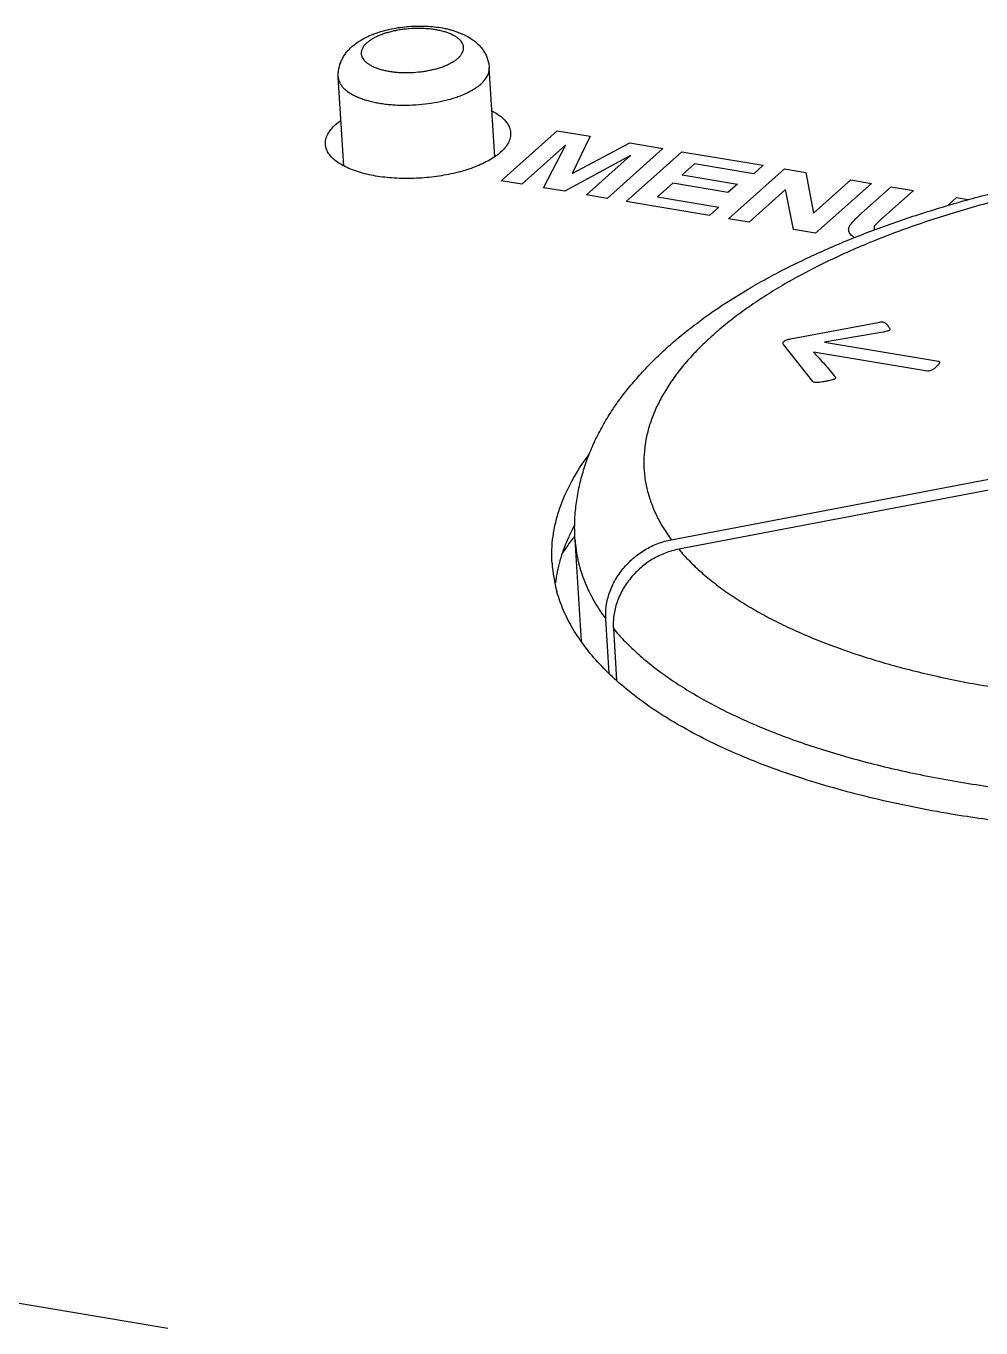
# Paper-space layout 'HD-MD4X2-4K-E_1' of a CAD drawing. Header units: inches. Extents: x 0 to 22, y 0 to 17.
# Drawn here: x 17.206 to 17.976, y 13.213 to 14.263 of the extents above; entities that cross this region are included whole.
import ezdxf

# ---------------------------------------------------------------- set-up
doc = ezdxf.new("R2010")
doc.units = ezdxf.units.IN
doc.header["$LTSCALE"] = 1.21
doc.header["$MEASUREMENT"] = 0
doc.layers.get('0').update_dxf_attribs({"linetype": 'CONTINUOUS'})

psp = doc.layouts.new('HD-MD4X2-4K-E_1')

# ---------------------------------------------------------------- linework, layer by layer
at = {"color": 7, "linetype": 'CONTINUOUS'}
for p, q in [((17.5841, 14.1578), (17.5796, 14.2295)), ((17.4623, 14.1504), (17.4578, 14.2219)), ((17.4556, 14.1837), (17.4599, 14.1871)), ((17.5893, 14.1385), (17.6343, 14.1788)), ((17.6343, 14.1788), (17.661, 14.1743)), ((17.6413, 14.1674), (17.6058, 14.1358)), ((17.6233, 14.1328), (17.6413, 14.1674)), ((17.661, 14.1743), (17.6464, 14.1442)), ((17.6464, 14.1442), (17.693, 14.1689)), ((17.693, 14.1689), (17.7197, 14.1645)), ((17.6936, 14.1587), (17.6405, 14.13)), ((17.6581, 14.127), (17.6936, 14.1587)), ((17.7197, 14.1645), (17.6747, 14.1242)), ((17.6899, 14.1217), (17.735, 14.1619)), ((17.735, 14.1619), (17.8006, 14.1509)), ((17.7452, 14.1521), (17.7352, 14.1432)), ((17.793, 14.1441), (17.7452, 14.1521)), ((17.7726, 14.1078), (17.8176, 14.148)), ((17.8006, 14.1509), (17.793, 14.1441)), ((17.8176, 14.148), (17.835, 14.1451)), ((17.835, 14.1451), (17.8411, 14.1122)), ((17.6058, 14.1358), (17.5893, 14.1385)), ((17.7276, 14.1364), (17.7154, 14.1255)), ((17.772, 14.1289), (17.7276, 14.1364)), ((17.7352, 14.1432), (17.7797, 14.1357)), ((17.7797, 14.1357), (17.772, 14.1289)), ((17.8411, 14.1122), (17.8712, 14.1391)), ((17.8878, 14.1363), (17.8427, 14.0961)), ((17.8712, 14.1391), (17.8878, 14.1363)), ((17.6405, 14.13), (17.6233, 14.1328)), ((17.6747, 14.1242), (17.6581, 14.127)), ((17.7154, 14.1255), (17.7648, 14.1172)), ((17.8186, 14.1314), (17.7892, 14.1051)), ((17.8249, 14.0991), (17.8186, 14.1314)), ((17.8798, 14.1122), (17.9038, 14.1336)), ((17.9217, 14.1306), (17.8973, 14.1088)), ((17.9038, 14.1336), (17.9217, 14.1306)), ((17.9495, 14.1185), (17.9565, 14.1248)), ((17.9565, 14.1248), (17.9659, 14.1232)), ((17.7572, 14.1104), (17.6899, 14.1217)), ((17.7648, 14.1172), (17.7572, 14.1104)), ((17.7892, 14.1051), (17.7726, 14.1078)), ((17.8427, 14.0961), (17.8249, 14.0991)), ((17.8226, 14.0109), (17.8945, 14.0245)), ((17.8406, 13.9764), (17.8172, 14.0061)), ((17.9329, 13.9848), (17.841, 14.0002)), ((17.8499, 14.0082), (17.9418, 13.9928)), ((17.7264, 13.8489), (18.0068, 13.9023)), ((18.0129, 13.8946), (17.7324, 13.8412)), ((17.6539, 13.7672), (17.6488, 13.8488)), ((17.6763, 13.7411), (17.6736, 13.785)), ((17.6797, 13.7773), (17.6823, 13.7355)), ((16.8695, 13.2886), (17.3203, 13.2131))]:
    psp.add_line(p, q, dxfattribs=at)
for centre, radius, start, end in [((17.4963, 14.2158), 0.0412, 131.7618, 132.0967), ((17.5602, 14.1132), 0.0518, 61.1059, 62.5083), ((17.492, 14.1086), 0.0523, 124.7982, 125.9764), ((17.7752, 13.7913), 0.1445, 155.4386, 156.1428), ((17.7829, 13.7877), 0.153, 151.6638, 155.3992), ((17.8182, 13.7199), 0.215, 142.0766, 142.775), ((17.8071, 13.7283), 0.2011, 142.7556, 146.7816), ((17.7397, 13.8368), 0.1097, 183.5944, 195.7852)]:
    psp.add_arc(centre, radius, start, end, dxfattribs=at)
for points, knots in [([(17.4688, 14.2466), (17.4703, 14.2479), (17.4726, 14.2496), (17.4759, 14.2518), (17.4785, 14.2532), (17.4812, 14.2546), (17.484, 14.2559), (17.4869, 14.257), (17.4909, 14.2584), (17.4962, 14.26), (17.5028, 14.2614), (17.5096, 14.2625), (17.5165, 14.2631), (17.5235, 14.2633), (17.5304, 14.2631), (17.5371, 14.2625), (17.5425, 14.2616), (17.5467, 14.2607), (17.5497, 14.2599), (17.5527, 14.2589), (17.5555, 14.2579), (17.5583, 14.2568), (17.5618, 14.255), (17.5643, 14.2535), (17.5658, 14.2524)], [0, 0, 0, 0, 0.056345, 0.085029, 0.114091, 0.143588, 0.173588, 0.204149, 0.235294, 0.299221, 0.365064, 0.432297, 0.500257, 0.568202, 0.635387, 0.701157, 0.764994, 0.796091, 0.826604, 0.856554, 0.886005, 0.915032, 0.943695, 1, 1, 1, 1]), ([(17.5544, 14.2373), (17.555, 14.2378), (17.5558, 14.2387), (17.5567, 14.2398), (17.5575, 14.2409), (17.5581, 14.2421), (17.5586, 14.2433), (17.5588, 14.2442), (17.5589, 14.2451), (17.5589, 14.2459), (17.5588, 14.2468), (17.5586, 14.2477), (17.5583, 14.2485), (17.5578, 14.2496), (17.5571, 14.2507), (17.5562, 14.2518), (17.5551, 14.2528), (17.5536, 14.254), (17.5514, 14.2554), (17.5489, 14.2566), (17.5462, 14.2578), (17.5431, 14.2587), (17.5398, 14.2596), (17.5363, 14.2602), (17.5326, 14.2608), (17.5274, 14.2612), (17.5208, 14.2614), (17.5141, 14.261), (17.5088, 14.2604), (17.5049, 14.2597), (17.5011, 14.2589), (17.4975, 14.2579), (17.494, 14.2569), (17.4908, 14.2556), (17.4879, 14.2543), (17.4852, 14.2529), (17.4829, 14.2513), (17.4815, 14.2502), (17.4808, 14.2496)], [0, 0, 0, 0, 0.024377, 0.035757, 0.046623, 0.066956, 0.07656, 0.08588, 0.094999, 0.104011, 0.113011, 0.122094, 0.131353, 0.140875, 0.160982, 0.17171, 0.182943, 0.207037, 0.233444, 0.262214, 0.2933, 0.32659, 0.36191, 0.399049, 0.437755, 0.477752, 0.560387, 0.644427, 0.686159, 0.727255, 0.767402, 0.806297, 0.843661, 0.879236, 0.912803, 0.944199, 0.973294, 1, 1, 1, 1]), ([(17.5658, 14.2524), (17.5668, 14.2518), (17.5686, 14.2504), (17.5711, 14.2481), (17.5734, 14.2456), (17.575, 14.2432), (17.5762, 14.2412), (17.577, 14.2397), (17.5777, 14.2381), (17.5783, 14.2364), (17.5788, 14.2347), (17.5793, 14.2324), (17.5796, 14.2307), (17.5796, 14.2295)], [0, 0, 0, 0, 0.12264, 0.244815, 0.36792, 0.492348, 0.555062, 0.618082, 0.681331, 0.744736, 0.808247, 0.871901, 1, 1, 1, 1]), ([(17.4578, 14.2219), (17.4577, 14.2231), (17.4577, 14.2249), (17.458, 14.2272), (17.4583, 14.229), (17.4587, 14.2307), (17.4592, 14.2324), (17.4598, 14.234), (17.4607, 14.2361), (17.4621, 14.2387), (17.464, 14.2415), (17.4662, 14.2441), (17.4678, 14.2457), (17.4686, 14.2464)], [0, 0, 0, 0, 0.128097, 0.191745, 0.255254, 0.318661, 0.381913, 0.444934, 0.507648, 0.632077, 0.755181, 0.877359, 1, 1, 1, 1]), ([(17.4808, 14.2496), (17.4803, 14.2491), (17.4794, 14.2483), (17.4785, 14.2472), (17.4777, 14.246), (17.4771, 14.2449), (17.4767, 14.2437), (17.4765, 14.2428), (17.4763, 14.2419), (17.4763, 14.241), (17.4764, 14.2402), (17.4766, 14.2393), (17.4769, 14.2385), (17.4774, 14.2373), (17.4782, 14.2362), (17.479, 14.2352), (17.4801, 14.2342), (17.4816, 14.2329), (17.4838, 14.2316), (17.4863, 14.2303), (17.4891, 14.2292), (17.4921, 14.2282), (17.4954, 14.2274), (17.4989, 14.2267), (17.5026, 14.2262), (17.5078, 14.2257), (17.5144, 14.2256), (17.5211, 14.226), (17.5265, 14.2266), (17.5304, 14.2273), (17.5341, 14.2281), (17.5378, 14.229), (17.5412, 14.2301), (17.5444, 14.2313), (17.5473, 14.2327), (17.55, 14.2341), (17.5523, 14.2356), (17.5538, 14.2368), (17.5544, 14.2373)], [0, 0, 0, 0, 0.024377, 0.035757, 0.046623, 0.066956, 0.07656, 0.08588, 0.094999, 0.104011, 0.113011, 0.122094, 0.131353, 0.140875, 0.160982, 0.17171, 0.182943, 0.207037, 0.233444, 0.262214, 0.2933, 0.32659, 0.36191, 0.399049, 0.437755, 0.477752, 0.560387, 0.644427, 0.686159, 0.727255, 0.767402, 0.806297, 0.843661, 0.879236, 0.912803, 0.944199, 0.973294, 1, 1, 1, 1]), ([(17.573, 14.2166), (17.5736, 14.2171), (17.5746, 14.2181), (17.576, 14.2197), (17.5772, 14.2213), (17.5782, 14.2229), (17.5789, 14.2246), (17.5794, 14.2262), (17.5796, 14.2279), (17.5797, 14.229), (17.5796, 14.2295)], [0, 0, 0, 0, 0.149275, 0.290118, 0.422914, 0.548303, 0.667299, 0.781191, 0.891514, 1, 1, 1, 1]), ([(17.4578, 14.2219), (17.4578, 14.2216), (17.4579, 14.2209), (17.4581, 14.2198), (17.4585, 14.2187), (17.4591, 14.2173), (17.4601, 14.2156), (17.4616, 14.2136), (17.4636, 14.2117), (17.466, 14.2099), (17.4687, 14.2082), (17.4717, 14.2067), (17.475, 14.2053), (17.4787, 14.204), (17.4826, 14.2028), (17.4868, 14.2018), (17.4912, 14.201), (17.4957, 14.2003), (17.5005, 14.1998), (17.5053, 14.1995), (17.5103, 14.1994), (17.5169, 14.1995), (17.5253, 14.2), (17.5351, 14.2013), (17.543, 14.2029), (17.549, 14.2046), (17.5533, 14.2059), (17.5573, 14.2074), (17.5611, 14.209), (17.5645, 14.2108), (17.5677, 14.2126), (17.5705, 14.2145), (17.5722, 14.2159), (17.573, 14.2166)], [0, 0, 0, 0, 0.008467, 0.016998, 0.025656, 0.0345, 0.052937, 0.072691, 0.094023, 0.117106, 0.142031, 0.168826, 0.197468, 0.227893, 0.260003, 0.293669, 0.328745, 0.36506, 0.402431, 0.440662, 0.479547, 0.518873, 0.597959, 0.676174, 0.751795, 0.788133, 0.823234, 0.856931, 0.889069, 0.919526, 0.94821, 0.975051, 1, 1, 1, 1]), ([(17.5819, 14.1947), (17.584, 14.1936), (17.5871, 14.1918), (17.5906, 14.1889), (17.5933, 14.1861), (17.5954, 14.1829), (17.5965, 14.1796), (17.5968, 14.178), (17.5968, 14.1771)], [0, 0, 0, 0, 0.302345, 0.438121, 0.564322, 0.791827, 0.897231, 1, 1, 1, 1]), ([(17.4475, 14.1679), (17.4474, 14.1692), (17.4476, 14.172), (17.4492, 14.1761), (17.4519, 14.1801), (17.4543, 14.1825), (17.4556, 14.1837)], [0, 0, 0, 0, 0.218677, 0.451966, 0.710434, 1, 1, 1, 1]), ([(17.5968, 14.1771), (17.5969, 14.1758), (17.5966, 14.173), (17.5951, 14.1689), (17.5924, 14.1649), (17.59, 14.1625), (17.5887, 14.1614)], [0, 0, 0, 0, 0.218677, 0.451966, 0.710434, 1, 1, 1, 1]), ([(17.4554, 14.1547), (17.4543, 14.1557), (17.4522, 14.1576), (17.4497, 14.1609), (17.448, 14.1643), (17.4476, 14.1667), (17.4475, 14.1679)], [0, 0, 0, 0, 0.284052, 0.540618, 0.776044, 1, 1, 1, 1]), ([(17.5887, 14.1614), (17.5874, 14.1602), (17.5845, 14.158), (17.5778, 14.1538), (17.57, 14.1502), (17.5615, 14.1472), (17.5518, 14.1445), (17.539, 14.1419), (17.5231, 14.1403), (17.5071, 14.1401), (17.4918, 14.1414), (17.4821, 14.1433), (17.4775, 14.1446)], [0, 0, 0, 0, 0.04471, 0.093917, 0.204685, 0.265575, 0.329488, 0.464196, 0.603909, 0.743268, 0.876918, 1, 1, 1, 1]), ([(17.4775, 14.1446), (17.4752, 14.1452), (17.471, 14.1465), (17.4651, 14.1489), (17.4599, 14.1516), (17.4568, 14.1536), (17.4554, 14.1547)], [0, 0, 0, 0, 0.283733, 0.545744, 0.784657, 1, 1, 1, 1]), ([(17.6488, 13.8488), (17.6485, 13.8533), (17.6483, 13.8622), (17.6493, 13.8756), (17.6514, 13.8889), (17.654, 13.8997), (17.6567, 13.9083), (17.6596, 13.9168), (17.664, 13.9272), (17.6702, 13.9394), (17.6772, 13.9512), (17.6851, 13.9627), (17.6938, 13.9738), (17.7032, 13.9845), (17.7134, 13.9949), (17.7242, 14.0051), (17.7358, 14.0149), (17.748, 14.0244), (17.7653, 14.0368), (17.7837, 14.0485), (17.8031, 14.0595), (17.8184, 14.0676), (17.8343, 14.0753), (17.8507, 14.0828), (17.8676, 14.0901), (17.8851, 14.097), (17.903, 14.1036), (17.9277, 14.112), (17.9597, 14.1218), (17.9994, 14.1321), (18.0264, 14.138), (18.0401, 14.1407)], [0, 0, 0, 0, 0.025474, 0.050852, 0.076261, 0.101751, 0.114527, 0.127321, 0.152985, 0.178814, 0.204863, 0.231202, 0.257897, 0.285005, 0.312591, 0.340711, 0.369412, 0.398736, 0.428718, 0.490739, 0.522819, 0.555619, 0.589136, 0.623365, 0.658293, 0.693904, 0.730176, 0.767082, 0.842673, 0.920425, 1, 1, 1, 1]), ([(18.0478, 14.136), (18.0402, 14.1344), (18.025, 14.1312), (18.0025, 14.126), (17.9806, 14.1203), (17.9591, 14.1141), (17.9382, 14.1076), (17.918, 14.1007), (17.8985, 14.0934), (17.8796, 14.0858), (17.8616, 14.0778), (17.8443, 14.0695), (17.8279, 14.0609), (17.8124, 14.052), (17.7978, 14.0428), (17.7842, 14.0334), (17.7716, 14.0238), (17.7599, 14.014), (17.7493, 14.004), (17.7398, 13.9939), (17.7313, 13.9836), (17.724, 13.9732), (17.7178, 13.9627), (17.7127, 13.9522), (17.7088, 13.9416), (17.706, 13.931), (17.7045, 13.9204), (17.7041, 13.9098), (17.7048, 13.8993), (17.7068, 13.8889), (17.71, 13.8786), (17.7143, 13.8685), (17.7197, 13.8585), (17.724, 13.8521), (17.7264, 13.8489)], [0, 0, 0, 0, 0.046504, 0.092373, 0.137506, 0.18182, 0.225245, 0.267713, 0.309157, 0.349515, 0.388729, 0.426748, 0.463528, 0.499033, 0.533233, 0.566109, 0.597651, 0.627863, 0.65676, 0.684373, 0.710752, 0.735963, 0.760096, 0.783262, 0.805597, 0.827262, 0.848436, 0.869319, 0.890118, 0.911047, 0.932315, 0.954119, 0.976633, 1, 1, 1, 1]), ([(17.8741, 14.0925), (17.8735, 14.0929), (17.8718, 14.0941), (17.8699, 14.0963), (17.8692, 14.099), (17.8701, 14.1024), (17.874, 14.1067), (17.8776, 14.1102), (17.8798, 14.1122)], [0, 0, 0, 0, 0.068957, 0.213388, 0.347502, 0.472616, 0.694945, 1, 1, 1, 1]), ([(17.8973, 14.1088), (17.8964, 14.1081), (17.894, 14.1058), (17.8914, 14.1035), (17.8904, 14.102)], [0, 0, 0, 0, 0.351331, 1, 1, 1, 1]), ([(17.8945, 14.0245), (17.895, 14.0246), (17.8962, 14.0248), (17.8976, 14.0245), (17.8985, 14.024), (17.8993, 14.0234), (17.9, 14.0228), (17.9005, 14.0221), (17.901, 14.0216), (17.9014, 14.021), (17.9019, 14.0203), (17.9023, 14.0196), (17.9026, 14.0189), (17.9026, 14.0182), (17.902, 14.0174), (17.9009, 14.0171), (17.9003, 14.017)], [0, 0, 0, 0, 0.070843, 0.147091, 0.201228, 0.272151, 0.365044, 0.421448, 0.484541, 0.551216, 0.610873, 0.709325, 0.785173, 0.844038, 0.925757, 1, 1, 1, 1]), ([(17.8172, 14.0061), (17.817, 14.0063), (17.8167, 14.0067), (17.8165, 14.0074), (17.8166, 14.0082), (17.8173, 14.0089), (17.8182, 14.0095), (17.8199, 14.0103), (17.8215, 14.0107), (17.8226, 14.0109)], [0, 0, 0, 0, 0.124514, 0.244523, 0.365879, 0.500429, 0.625855, 0.742787, 1, 1, 1, 1]), ([(17.9003, 14.017), (17.8919, 14.0154), (17.8752, 14.0124), (17.8583, 14.0096), (17.8499, 14.0082)], [0, 0, 0, 0, 0.505263, 1, 1, 1, 1]), ([(17.841, 14.0002), (17.8441, 13.9969), (17.8503, 13.9902), (17.8561, 13.9834), (17.8588, 13.9799)], [0, 0, 0, 0, 0.494737, 1, 1, 1, 1]), ([(17.9418, 13.9928), (17.9422, 13.9927), (17.9429, 13.9923), (17.9429, 13.9914), (17.9422, 13.9904), (17.9412, 13.9893), (17.9401, 13.9883), (17.9389, 13.9873), (17.9376, 13.9863), (17.9362, 13.9854), (17.9344, 13.9848), (17.9333, 13.9847), (17.9329, 13.9848)], [0, 0, 0, 0, 0.059609, 0.144091, 0.283765, 0.381435, 0.5, 0.618565, 0.716235, 0.855909, 0.940391, 1, 1, 1, 1]), ([(17.8588, 13.9799), (17.8589, 13.9797), (17.8592, 13.9792), (17.8582, 13.9785), (17.8568, 13.978), (17.8552, 13.9776), (17.8536, 13.9772), (17.852, 13.9769), (17.8506, 13.9766), (17.8492, 13.9763), (17.8477, 13.9761), (17.846, 13.9758), (17.8444, 13.9757), (17.8428, 13.9756), (17.8413, 13.9758), (17.8408, 13.9762), (17.8406, 13.9764)], [0, 0, 0, 0, 0.074169, 0.155805, 0.214611, 0.290382, 0.388734, 0.448332, 0.51494, 0.577969, 0.634316, 0.727115, 0.797966, 0.852049, 0.928282, 1, 1, 1, 1]), ([(17.6302, 13.8299), (17.63, 13.8335), (17.6299, 13.8408), (17.6309, 13.8518), (17.633, 13.8629), (17.6373, 13.8778), (17.6456, 13.8965), (17.6547, 13.9105), (17.6598, 13.9174)], [0, 0, 0, 0, 0.115798, 0.232545, 0.351173, 0.472559, 0.726504, 1, 1, 1, 1]), ([(17.643, 13.8497), (17.6405, 13.844), (17.6362, 13.8323), (17.6337, 13.8202), (17.633, 13.8141)], [0, 0, 0, 0, 0.510381, 1, 1, 1, 1]), ([(17.6488, 13.8488), (17.649, 13.8461), (17.6495, 13.8406), (17.651, 13.8324), (17.6532, 13.8242), (17.656, 13.8162), (17.6594, 13.8082), (17.6649, 13.7975), (17.6699, 13.7899), (17.6736, 13.785)], [0, 0, 0, 0, 0.118985, 0.238573, 0.359363, 0.481931, 0.606828, 0.73455, 1, 1, 1, 1]), ([(17.6736, 13.785), (17.6735, 13.7867), (17.6734, 13.7903), (17.6739, 13.7956), (17.675, 13.8009), (17.677, 13.808), (17.6802, 13.8149), (17.6842, 13.8213), (17.6876, 13.8258), (17.6915, 13.8301), (17.6957, 13.8341), (17.7003, 13.8377), (17.7067, 13.8419), (17.7136, 13.8453), (17.7208, 13.8477), (17.7245, 13.8486), (17.7264, 13.8489)], [0, 0, 0, 0, 0.058505, 0.117887, 0.178088, 0.2391, 0.363294, 0.426432, 0.490072, 0.554082, 0.618319, 0.682632, 0.746863, 0.874375, 0.937529, 1, 1, 1, 1]), ([(17.7324, 13.8412), (17.7306, 13.8409), (17.7269, 13.84), (17.7197, 13.8376), (17.7128, 13.8342), (17.7063, 13.83), (17.7018, 13.8264), (17.6976, 13.8224), (17.6937, 13.8181), (17.6902, 13.8136), (17.6862, 13.8072), (17.6831, 13.8003), (17.681, 13.7932), (17.68, 13.7879), (17.6795, 13.7826), (17.6796, 13.779), (17.6797, 13.7773)], [0, 0, 0, 0, 0.062471, 0.125625, 0.253137, 0.317368, 0.381681, 0.445918, 0.509928, 0.573568, 0.636706, 0.7609, 0.821912, 0.882113, 0.941495, 1, 1, 1, 1]), ([(17.7324, 13.8412), (17.7352, 13.838), (17.741, 13.8316), (17.7507, 13.8224), (17.7615, 13.8135), (17.7732, 13.8049), (17.786, 13.7967), (17.7998, 13.7887), (17.8145, 13.7811), (17.8302, 13.7738), (17.8467, 13.7669), (17.864, 13.7604), (17.8822, 13.7543), (17.9011, 13.7486), (17.9208, 13.7434), (17.9411, 13.7386), (17.962, 13.7342), (17.9836, 13.7304), (18.0056, 13.727), (18.0281, 13.724), (18.0511, 13.7216), (18.0744, 13.7196), (18.0981, 13.7182), (18.122, 13.7173), (18.1462, 13.7168), (18.1786, 13.7169), (18.2194, 13.7183), (18.2681, 13.7219), (18.3084, 13.7266), (18.3403, 13.7313), (18.3561, 13.734), (18.364, 13.7354)], [0, 0, 0, 0, 0.019207, 0.039311, 0.060356, 0.082375, 0.105395, 0.129429, 0.154478, 0.180534, 0.207582, 0.2356, 0.264561, 0.294429, 0.325167, 0.35673, 0.389071, 0.422141, 0.455883, 0.490243, 0.52516, 0.560573, 0.596419, 0.632631, 0.669145, 0.705892, 0.77981, 0.853833, 0.927415, 0.963873, 1, 1, 1, 1]), ([(17.9522, 13.6276), (17.9313, 13.6311), (17.891, 13.6392), (17.8424, 13.6526), (17.8063, 13.665), (17.7813, 13.675), (17.758, 13.6856), (17.7364, 13.6969), (17.7165, 13.7089), (17.6986, 13.7214), (17.6826, 13.7345), (17.6687, 13.7481), (17.6567, 13.7622), (17.6469, 13.7767), (17.6393, 13.7915), (17.6356, 13.8018), (17.6342, 13.8069)], [0, 0, 0, 0, 0.166527, 0.322621, 0.396231, 0.466701, 0.533932, 0.597864, 0.65847, 0.715765, 0.769828, 0.820818, 0.868962, 0.914577, 0.958086, 1, 1, 1, 1]), ([(17.6797, 13.7773), (17.6827, 13.7736), (17.6892, 13.7665), (17.7, 13.7562), (17.712, 13.7463), (17.7251, 13.7367), (17.7394, 13.7274), (17.7548, 13.7185), (17.7712, 13.7099), (17.7887, 13.7018), (17.8071, 13.6941), (17.8265, 13.6868), (17.8468, 13.68), (17.868, 13.6736), (17.8899, 13.6678), (17.9126, 13.6624), (17.9361, 13.6575), (17.9601, 13.6532), (17.9848, 13.6494), (18.01, 13.6461), (18.0357, 13.6434), (18.0707, 13.6405), (18.1152, 13.6383), (18.1693, 13.6379), (18.2239, 13.6397), (18.2784, 13.6438), (18.3235, 13.6491), (18.3591, 13.6544), (18.3768, 13.6574), (18.3855, 13.659)], [0, 0, 0, 0, 0.019179, 0.039255, 0.060273, 0.082267, 0.105265, 0.129279, 0.154311, 0.180354, 0.207391, 0.235403, 0.26436, 0.294228, 0.324968, 0.356536, 0.388885, 0.421964, 0.455719, 0.490092, 0.525025, 0.560453, 0.632541, 0.705831, 0.779777, 0.853822, 0.927415, 0.963873, 1, 1, 1, 1]), ([(18.3872, 13.6326), (18.3692, 13.6294), (18.3327, 13.6238), (18.2775, 13.6175), (18.2218, 13.6134), (18.1661, 13.6117), (18.1108, 13.6121), (18.0565, 13.6149), (18.0037, 13.6199), (17.9691, 13.6248), (17.9522, 13.6276)], [0, 0, 0, 0, 0.125758, 0.253162, 0.381282, 0.509162, 0.635869, 0.760524, 0.882234, 1, 1, 1, 1])]:
    psp.add_open_spline(points, degree=3, knots=knots, dxfattribs=at)
psp.add_open_spline([(17.8904, 14.102), (17.8898, 14.1009), (17.8897, 14.0998), (17.8902, 14.0988)], degree=3, dxfattribs=at)

doc.saveas('drawing.dxf')
